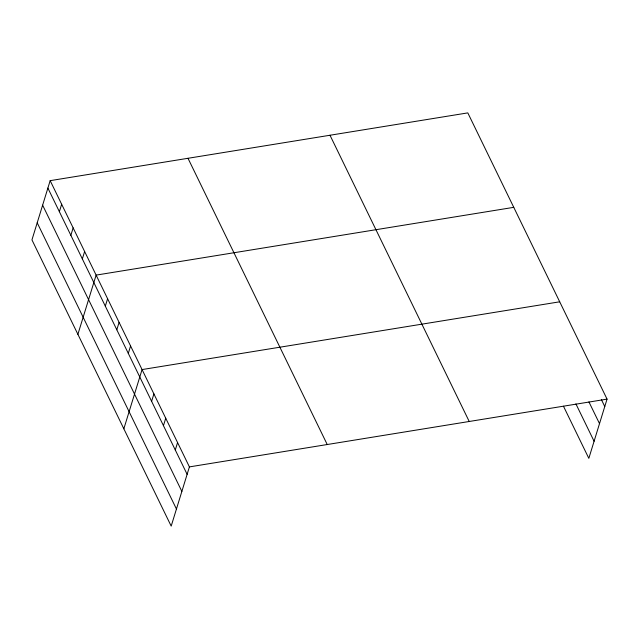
<?xml version="1.0" encoding="UTF-8"?>
<svg xmlns="http://www.w3.org/2000/svg" width="639" height="639" viewBox="0 0 639 639"><rect width="100%" height="100%" fill="white"/><g stroke="black" fill="none" stroke-linecap="round" stroke-linejoin="round"><path stroke-width="0.96" d="M50.169 180.653L31.95 239.881L171.188 526.113L189.408 466.893L50.169 180.653L467.812 112.887L607.05 399.119L588.831 458.347L563.47 406.212M59.371 211.693L61.656 204.264M70.857 235.312L73.142 227.883M82.343 258.923L84.628 251.494M77.894 334.333L96.114 275.113L513.764 207.34M105.315 306.153L107.608 298.725M116.809 329.772L119.094 322.344M128.295 353.383L130.58 345.955M123.846 428.793L142.066 369.574L559.708 301.8M151.611 401.332L153.903 393.904M163.448 425.662L165.733 418.233M175.286 449.992L177.57 442.563M189.408 466.893L607.05 399.119M601.387 399.599L604.766 406.548M588.942 401.923L599.51 423.641M575.915 403.888L594.086 441.253M329.996 135.244L469.226 421.484M187.994 158.288L327.224 444.528M47.885 188.082L187.123 474.322M42.629 205.175L181.859 491.415M37.206 222.787L176.444 509.019"/></g></svg>
